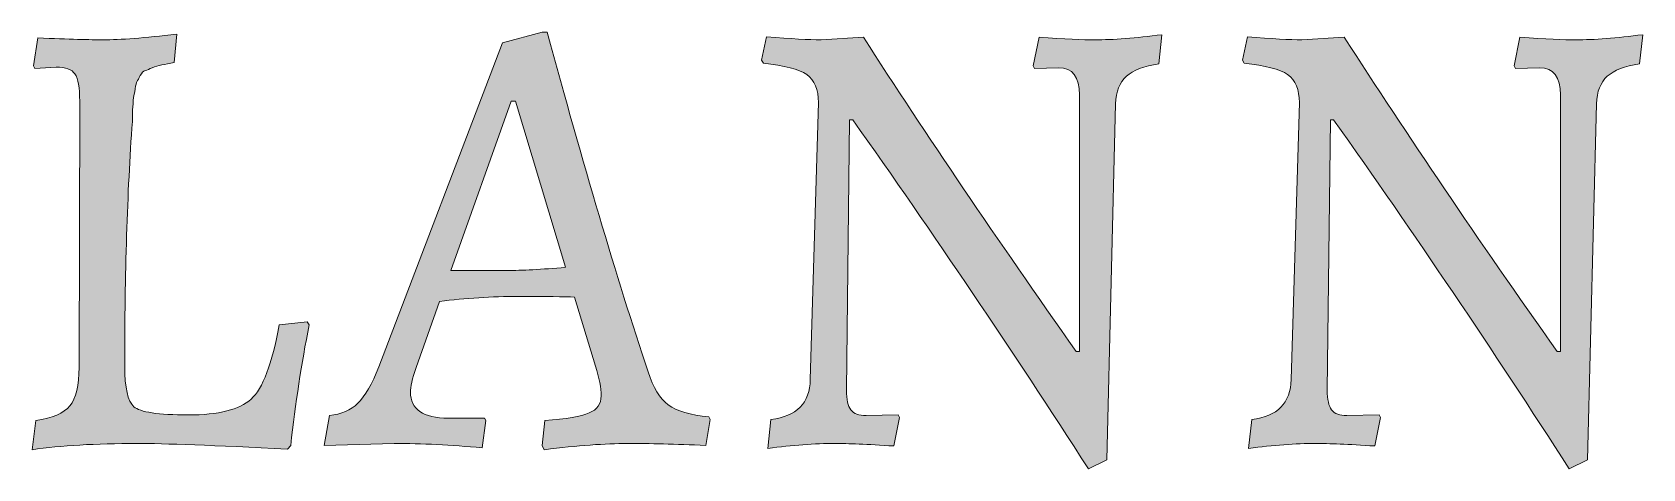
# Model space of a CAD drawing. Header units: inches. Extents: x 31.11 to 37.88, y -32.1 to -24.41.
# Drawn here: x 34.577 to 36.115, y -32.103 to -31.686 of the extents above; entities that cross this region are included whole.
import ezdxf

# ---------------------------------------------------------------- set-up
doc = ezdxf.new("R2010")
doc.units = ezdxf.units.IN
doc.header["$MEASUREMENT"] = 0
doc.layers.add('Layer 3', color=7, linetype='Continuous')

msp = doc.modelspace()

# ---------------------------------------------------------------- hatches: boundary and pattern name
at = {"layer": 'Layer 3', "true_color": 0xffffff}
h = msp.add_hatch(color=7, dxfattribs=at)
h.dxf.hatch_style = 2
edge = h.paths.add_edge_path()
edge.add_spline(control_points=[(34.8211, -32.084), (34.751, -32.0804), (34.703, -32.0786), (34.6772, -32.0786), (34.6381, -32.0786), (34.6048, -32.0806), (34.5774, -32.0846), (34.5774, -32.0846), (34.581, -32.0568), (34.581, -32.0568), (34.5967, -32.0544), (34.6075, -32.0497), (34.6134, -32.0426), (34.6192, -32.0356), (34.6221, -32.0233), (34.6221, -32.006), (34.6221, -32.006), (34.6227, -31.752), (34.6227, -31.752), (34.6227, -31.7391), (34.6212, -31.7305), (34.6182, -31.726), (34.6152, -31.7216), (34.6092, -31.7194), (34.6004, -31.7194), (34.6004, -31.7194), (34.5798, -31.7206), (34.5798, -31.7206), (34.5798, -31.7206), (34.5786, -31.7182), (34.5786, -31.7182), (34.5786, -31.7182), (34.5828, -31.6916), (34.5828, -31.6916), (34.6127, -31.6928), (34.6334, -31.6934), (34.6451, -31.6934), (34.6613, -31.6934), (34.6846, -31.6916), (34.7153, -31.6879), (34.7153, -31.6879), (34.7129, -31.7151), (34.7129, -31.7151), (34.7084, -31.716), (34.7045, -31.7167), (34.7011, -31.7173), (34.6976, -31.7179), (34.6946, -31.7188), (34.692, -31.72), (34.6894, -31.7212), (34.6872, -31.7221), (34.6853, -31.7227), (34.6835, -31.7233), (34.6819, -31.7249), (34.6805, -31.7275), (34.6791, -31.7302), (34.6781, -31.732), (34.6775, -31.733), (34.6769, -31.734), (34.6763, -31.7364), (34.6756, -31.7402), (34.6751, -31.7441), (34.6745, -31.7468), (34.6742, -31.7484), (34.6733, -31.7565), (34.673, -31.7641), (34.673, -31.7714), (34.6681, -31.8387), (34.6657, -31.9165), (34.6657, -32.0048), (34.6657, -32.0254), (34.6686, -32.0383), (34.6745, -32.0435), (34.6803, -32.0487), (34.6976, -32.0514), (34.7265, -32.0514), (34.7553, -32.0514), (34.7752, -32.0463), (34.7863, -32.0363), (34.7974, -32.0262), (34.8064, -32.0026), (34.8132, -31.9655), (34.8132, -31.9655), (34.8399, -31.9625), (34.8399, -31.9625), (34.8399, -31.9625), (34.8417, -31.9655), (34.8417, -31.9655), (34.8344, -32.0022), (34.8286, -32.0405), (34.8241, -32.0804), (34.8241, -32.0804), (34.8211, -32.084), (34.8211, -32.084)], knot_values=[0, 0, 0, 0, 1, 1, 1, 2, 2, 2, 3, 3, 3, 4, 4, 4, 5, 5, 5, 6, 6, 6, 7, 7, 7, 8, 8, 8, 9, 9, 9, 10, 10, 10, 11, 11, 11, 12, 12, 12, 13, 13, 13, 14, 14, 14, 15, 15, 15, 16, 16, 16, 17, 17, 17, 18, 18, 18, 19, 19, 19, 20, 20, 20, 21, 21, 21, 22, 22, 22, 23, 23, 23, 24, 24, 24, 25, 25, 25, 26, 26, 26, 27, 27, 27, 28, 28, 28, 29, 29, 29, 30, 30, 30, 31, 31, 31, 31], degree=3, periodic=1)
h = msp.add_hatch(color=7, dxfattribs=at)
h.dxf.hatch_style = 2
edge = h.paths.add_edge_path()
edge.add_spline(control_points=[(35.066, -32.0846), (35.066, -32.0846), (35.0642, -32.0804), (35.0642, -32.0804), (35.0642, -32.0804), (35.0666, -32.0568), (35.0666, -32.0568), (35.0871, -32.0552), (35.1013, -32.0528), (35.1089, -32.0495), (35.1166, -32.0463), (35.1204, -32.0409), (35.1204, -32.0332), (35.1204, -32.0256), (35.1186, -32.0161), (35.115, -32.0048), (35.115, -32.0048), (35.095, -31.9389), (35.095, -31.9389), (35.0854, -31.9385), (35.0676, -31.9383), (35.0418, -31.9383), (35.016, -31.9383), (34.9908, -31.9399), (34.9662, -31.9431), (34.9662, -31.9431), (34.9438, -32.006), (34.9438, -32.006), (34.9402, -32.0169), (34.9384, -32.0248), (34.9384, -32.0296), (34.9384, -32.0461), (34.9505, -32.0544), (34.9747, -32.0544), (34.9747, -32.0544), (35.0091, -32.0544), (35.0091, -32.0544), (35.0091, -32.0544), (35.0104, -32.0568), (35.0104, -32.0568), (35.0104, -32.0568), (35.0067, -32.0828), (35.0067, -32.0828), (34.9773, -32.08), (34.9493, -32.0786), (34.9227, -32.0786), (34.9227, -32.0786), (34.8561, -32.0804), (34.8561, -32.0804), (34.8561, -32.0804), (34.861, -32.052), (34.861, -32.052), (34.8723, -32.0508), (34.8814, -32.0468), (34.8882, -32.0402), (34.8951, -32.0335), (34.9017, -32.0219), (34.9082, -32.0054), (34.9082, -32.0054), (35.0261, -31.6964), (35.0261, -31.6964), (35.0261, -31.6964), (35.0642, -31.6861), (35.0642, -31.6861), (35.0642, -31.6861), (35.069, -31.6861), (35.069, -31.6861), (35.1029, -31.8115), (35.1349, -31.9195), (35.1652, -32.0102), (35.17, -32.0252), (35.1765, -32.0356), (35.1845, -32.0417), (35.1926, -32.0477), (35.2055, -32.0516), (35.2232, -32.0532), (35.2232, -32.0532), (35.2244, -32.0556), (35.2244, -32.0556), (35.2244, -32.0556), (35.2202, -32.0804), (35.2202, -32.0804), (35.1912, -32.0792), (35.1663, -32.0786), (35.1455, -32.0786), (35.1247, -32.0786), (35.0982, -32.0806), (35.066, -32.0846)], knot_values=[0, 0, 0, 0, 1, 1, 1, 2, 2, 2, 3, 3, 3, 4, 4, 4, 5, 5, 5, 6, 6, 6, 7, 7, 7, 8, 8, 8, 9, 9, 9, 10, 10, 10, 11, 11, 11, 12, 12, 12, 13, 13, 13, 14, 14, 14, 15, 15, 15, 16, 16, 16, 17, 17, 17, 18, 18, 18, 19, 19, 19, 20, 20, 20, 21, 21, 21, 22, 22, 22, 23, 23, 23, 24, 24, 24, 25, 25, 25, 26, 26, 26, 27, 27, 27, 28, 28, 28, 29, 29, 29, 29], degree=3, periodic=1)
edge = h.paths.add_edge_path()
edge.add_spline(control_points=[(35.0303, -31.9135), (35.0448, -31.9135), (35.0636, -31.9125), (35.0865, -31.9105), (35.0865, -31.9105), (35.0388, -31.752), (35.0388, -31.752), (35.0388, -31.752), (35.0345, -31.752), (35.0345, -31.752), (35.0345, -31.752), (34.9771, -31.9135), (34.9771, -31.9135), (34.9771, -31.9135), (35.0303, -31.9135), (35.0303, -31.9135)], knot_values=[0, 0, 0, 0, 1, 1, 1, 2, 2, 2, 3, 3, 3, 4, 4, 4, 5, 5, 5, 5], degree=3, periodic=1)
h = msp.add_hatch(color=7, dxfattribs=at)
h.dxf.hatch_style = 2
edge = h.paths.add_edge_path()
edge.add_spline(control_points=[(35.577, -31.9909), (35.577, -31.9909), (35.577, -31.746), (35.577, -31.746), (35.577, -31.7287), (35.5703, -31.72), (35.557, -31.72), (35.557, -31.72), (35.534, -31.7206), (35.534, -31.7206), (35.534, -31.7206), (35.5328, -31.7182), (35.5328, -31.7182), (35.5328, -31.7182), (35.5383, -31.6909), (35.5383, -31.6909), (35.5629, -31.6926), (35.5806, -31.6934), (35.5915, -31.6934), (35.6092, -31.6934), (35.6306, -31.6918), (35.6556, -31.6885), (35.6556, -31.6885), (35.6526, -31.7164), (35.6526, -31.7164), (35.6385, -31.7184), (35.6282, -31.7223), (35.6217, -31.7281), (35.6153, -31.734), (35.6118, -31.7428), (35.6114, -31.7544), (35.6114, -31.7544), (35.603, -32.0943), (35.603, -32.0943), (35.603, -32.0943), (35.5855, -32.1028), (35.5855, -32.1028), (35.5125, -31.9895), (35.4375, -31.8784), (35.3605, -31.7696), (35.3605, -31.7696), (35.3575, -31.7696), (35.3575, -31.7696), (35.3575, -31.7696), (35.3545, -32.0278), (35.3545, -32.0278), (35.3545, -32.0367), (35.3559, -32.0429), (35.3587, -32.0465), (35.3615, -32.0502), (35.3663, -32.052), (35.3732, -32.052), (35.3732, -32.052), (35.404, -32.0514), (35.404, -32.0514), (35.404, -32.0514), (35.4052, -32.0538), (35.4052, -32.0538), (35.4052, -32.0538), (35.3998, -32.081), (35.3998, -32.081), (35.3744, -32.0794), (35.3557, -32.0786), (35.3436, -32.0786), (35.3242, -32.0786), (35.3028, -32.0802), (35.2795, -32.0834), (35.2795, -32.0834), (35.2825, -32.0556), (35.2825, -32.0556), (35.3071, -32.0528), (35.3196, -32.0401), (35.32, -32.0175), (35.32, -32.0175), (35.3278, -31.7532), (35.3278, -31.7532), (35.3278, -31.7408), (35.3241, -31.7319), (35.3166, -31.7266), (35.3092, -31.7214), (35.2954, -31.7178), (35.2752, -31.7157), (35.2752, -31.7157), (35.2734, -31.7127), (35.2734, -31.7127), (35.2734, -31.7127), (35.2782, -31.6904), (35.2782, -31.6904), (35.3016, -31.6924), (35.3189, -31.6934), (35.3303, -31.6934), (35.3303, -31.6934), (35.3708, -31.6909), (35.3708, -31.6909), (35.4304, -31.7837), (35.4982, -31.8837), (35.5739, -31.9909), (35.5739, -31.9909), (35.577, -31.9909), (35.577, -31.9909)], knot_values=[0, 0, 0, 0, 1, 1, 1, 2, 2, 2, 3, 3, 3, 4, 4, 4, 5, 5, 5, 6, 6, 6, 7, 7, 7, 8, 8, 8, 9, 9, 9, 10, 10, 10, 11, 11, 11, 12, 12, 12, 13, 13, 13, 14, 14, 14, 15, 15, 15, 16, 16, 16, 17, 17, 17, 18, 18, 18, 19, 19, 19, 20, 20, 20, 21, 21, 21, 22, 22, 22, 23, 23, 23, 24, 24, 24, 25, 25, 25, 26, 26, 26, 27, 27, 27, 28, 28, 28, 29, 29, 29, 30, 30, 30, 31, 31, 31, 32, 32, 32, 33, 33, 33, 33], degree=3, periodic=1)
h = msp.add_hatch(color=7, dxfattribs=at)
h.dxf.hatch_style = 2
edge = h.paths.add_edge_path()
edge.add_spline(control_points=[(36.036, -31.9909), (36.036, -31.9909), (36.036, -31.746), (36.036, -31.746), (36.036, -31.7287), (36.0293, -31.72), (36.016, -31.72), (36.016, -31.72), (35.993, -31.7206), (35.993, -31.7206), (35.993, -31.7206), (35.9918, -31.7182), (35.9918, -31.7182), (35.9918, -31.7182), (35.9973, -31.6909), (35.9973, -31.6909), (36.0218, -31.6926), (36.0396, -31.6934), (36.0505, -31.6934), (36.0682, -31.6934), (36.0896, -31.6918), (36.1146, -31.6885), (36.1146, -31.6885), (36.1115, -31.7164), (36.1115, -31.7164), (36.0974, -31.7184), (36.0871, -31.7223), (36.0807, -31.7281), (36.0742, -31.734), (36.0708, -31.7428), (36.0704, -31.7544), (36.0704, -31.7544), (36.0619, -32.0943), (36.0619, -32.0943), (36.0619, -32.0943), (36.0444, -32.1028), (36.0444, -32.1028), (35.9714, -31.9895), (35.8965, -31.8784), (35.8195, -31.7696), (35.8195, -31.7696), (35.8164, -31.7696), (35.8164, -31.7696), (35.8164, -31.7696), (35.8134, -32.0278), (35.8134, -32.0278), (35.8134, -32.0367), (35.8148, -32.0429), (35.8176, -32.0465), (35.8204, -32.0502), (35.8253, -32.052), (35.8321, -32.052), (35.8321, -32.052), (35.863, -32.0514), (35.863, -32.0514), (35.863, -32.0514), (35.8642, -32.0538), (35.8642, -32.0538), (35.8642, -32.0538), (35.8588, -32.081), (35.8588, -32.081), (35.8334, -32.0794), (35.8146, -32.0786), (35.8025, -32.0786), (35.7832, -32.0786), (35.7618, -32.0802), (35.7384, -32.0834), (35.7384, -32.0834), (35.7415, -32.0556), (35.7415, -32.0556), (35.766, -32.0528), (35.7785, -32.0401), (35.7789, -32.0175), (35.7789, -32.0175), (35.7868, -31.7532), (35.7868, -31.7532), (35.7868, -31.7408), (35.7831, -31.7319), (35.7756, -31.7266), (35.7682, -31.7214), (35.7543, -31.7178), (35.7342, -31.7157), (35.7342, -31.7157), (35.7324, -31.7127), (35.7324, -31.7127), (35.7324, -31.7127), (35.7372, -31.6904), (35.7372, -31.6904), (35.7606, -31.6924), (35.7779, -31.6934), (35.7892, -31.6934), (35.7892, -31.6934), (35.8297, -31.6909), (35.8297, -31.6909), (35.8894, -31.7837), (35.9571, -31.8837), (36.0329, -31.9909), (36.0329, -31.9909), (36.036, -31.9909), (36.036, -31.9909)], knot_values=[0, 0, 0, 0, 1, 1, 1, 2, 2, 2, 3, 3, 3, 4, 4, 4, 5, 5, 5, 6, 6, 6, 7, 7, 7, 8, 8, 8, 9, 9, 9, 10, 10, 10, 11, 11, 11, 12, 12, 12, 13, 13, 13, 14, 14, 14, 15, 15, 15, 16, 16, 16, 17, 17, 17, 18, 18, 18, 19, 19, 19, 20, 20, 20, 21, 21, 21, 22, 22, 22, 23, 23, 23, 24, 24, 24, 25, 25, 25, 26, 26, 26, 27, 27, 27, 28, 28, 28, 29, 29, 29, 30, 30, 30, 31, 31, 31, 32, 32, 32, 33, 33, 33, 33], degree=3, periodic=1)

# ---------------------------------------------------------------- linework, layer by layer
at = {"layer": 'Layer 3', "lineweight": 0}
for points, knots in [([(34.8211, -32.084), (34.751, -32.0804), (34.703, -32.0786), (34.6772, -32.0786), (34.6381, -32.0786), (34.6048, -32.0806), (34.5774, -32.0846), (34.5774, -32.0846), (34.581, -32.0568), (34.581, -32.0568), (34.5967, -32.0544), (34.6075, -32.0497), (34.6134, -32.0426), (34.6192, -32.0356), (34.6221, -32.0233), (34.6221, -32.006), (34.6221, -32.006), (34.6227, -31.752), (34.6227, -31.752), (34.6227, -31.7391), (34.6212, -31.7305), (34.6182, -31.726), (34.6152, -31.7216), (34.6092, -31.7194), (34.6004, -31.7194), (34.6004, -31.7194), (34.5798, -31.7206), (34.5798, -31.7206), (34.5798, -31.7206), (34.5786, -31.7182), (34.5786, -31.7182), (34.5786, -31.7182), (34.5828, -31.6916), (34.5828, -31.6916), (34.6127, -31.6928), (34.6334, -31.6934), (34.6451, -31.6934), (34.6613, -31.6934), (34.6846, -31.6916), (34.7153, -31.6879), (34.7153, -31.6879), (34.7129, -31.7151), (34.7129, -31.7151), (34.7084, -31.716), (34.7045, -31.7167), (34.7011, -31.7173), (34.6976, -31.7179), (34.6946, -31.7188), (34.692, -31.72), (34.6894, -31.7212), (34.6872, -31.7221), (34.6853, -31.7227), (34.6835, -31.7233), (34.6819, -31.7249), (34.6805, -31.7275), (34.6791, -31.7302), (34.6781, -31.732), (34.6775, -31.733), (34.6769, -31.734), (34.6763, -31.7364), (34.6756, -31.7402), (34.6751, -31.7441), (34.6745, -31.7468), (34.6742, -31.7484), (34.6733, -31.7565), (34.673, -31.7641), (34.673, -31.7714), (34.6681, -31.8387), (34.6657, -31.9165), (34.6657, -32.0048), (34.6657, -32.0254), (34.6686, -32.0383), (34.6745, -32.0435), (34.6803, -32.0487), (34.6976, -32.0514), (34.7265, -32.0514), (34.7553, -32.0514), (34.7752, -32.0463), (34.7863, -32.0363), (34.7974, -32.0262), (34.8064, -32.0026), (34.8132, -31.9655), (34.8132, -31.9655), (34.8399, -31.9625), (34.8399, -31.9625), (34.8399, -31.9625), (34.8417, -31.9655), (34.8417, -31.9655), (34.8344, -32.0022), (34.8286, -32.0405), (34.8241, -32.0804), (34.8241, -32.0804), (34.8211, -32.084), (34.8211, -32.084)], [0, 0, 0, 0, 1, 1, 1, 2, 2, 2, 3, 3, 3, 4, 4, 4, 5, 5, 5, 6, 6, 6, 7, 7, 7, 8, 8, 8, 9, 9, 9, 10, 10, 10, 11, 11, 11, 12, 12, 12, 13, 13, 13, 14, 14, 14, 15, 15, 15, 16, 16, 16, 17, 17, 17, 18, 18, 18, 19, 19, 19, 20, 20, 20, 21, 21, 21, 22, 22, 22, 23, 23, 23, 24, 24, 24, 25, 25, 25, 26, 26, 26, 27, 27, 27, 28, 28, 28, 29, 29, 29, 30, 30, 30, 31, 31, 31, 31]), ([(35.066, -32.0846), (35.066, -32.0846), (35.0642, -32.0804), (35.0642, -32.0804), (35.0642, -32.0804), (35.0666, -32.0568), (35.0666, -32.0568), (35.0871, -32.0552), (35.1013, -32.0528), (35.1089, -32.0495), (35.1166, -32.0463), (35.1204, -32.0409), (35.1204, -32.0332), (35.1204, -32.0256), (35.1186, -32.0161), (35.115, -32.0048), (35.115, -32.0048), (35.095, -31.9389), (35.095, -31.9389), (35.0854, -31.9385), (35.0676, -31.9383), (35.0418, -31.9383), (35.016, -31.9383), (34.9908, -31.9399), (34.9662, -31.9431), (34.9662, -31.9431), (34.9438, -32.006), (34.9438, -32.006), (34.9402, -32.0169), (34.9384, -32.0248), (34.9384, -32.0296), (34.9384, -32.0461), (34.9505, -32.0544), (34.9747, -32.0544), (34.9747, -32.0544), (35.0091, -32.0544), (35.0091, -32.0544), (35.0091, -32.0544), (35.0104, -32.0568), (35.0104, -32.0568), (35.0104, -32.0568), (35.0067, -32.0828), (35.0067, -32.0828), (34.9773, -32.08), (34.9493, -32.0786), (34.9227, -32.0786), (34.9227, -32.0786), (34.8561, -32.0804), (34.8561, -32.0804), (34.8561, -32.0804), (34.861, -32.052), (34.861, -32.052), (34.8723, -32.0508), (34.8814, -32.0468), (34.8882, -32.0402), (34.8951, -32.0335), (34.9017, -32.0219), (34.9082, -32.0054), (34.9082, -32.0054), (35.0261, -31.6964), (35.0261, -31.6964), (35.0261, -31.6964), (35.0642, -31.6861), (35.0642, -31.6861), (35.0642, -31.6861), (35.069, -31.6861), (35.069, -31.6861), (35.1029, -31.8115), (35.1349, -31.9195), (35.1652, -32.0102), (35.17, -32.0252), (35.1765, -32.0356), (35.1845, -32.0417), (35.1926, -32.0477), (35.2055, -32.0516), (35.2232, -32.0532), (35.2232, -32.0532), (35.2244, -32.0556), (35.2244, -32.0556), (35.2244, -32.0556), (35.2202, -32.0804), (35.2202, -32.0804), (35.1912, -32.0792), (35.1663, -32.0786), (35.1455, -32.0786), (35.1247, -32.0786), (35.0982, -32.0806), (35.066, -32.0846)], [0, 0, 0, 0, 1, 1, 1, 2, 2, 2, 3, 3, 3, 4, 4, 4, 5, 5, 5, 6, 6, 6, 7, 7, 7, 8, 8, 8, 9, 9, 9, 10, 10, 10, 11, 11, 11, 12, 12, 12, 13, 13, 13, 14, 14, 14, 15, 15, 15, 16, 16, 16, 17, 17, 17, 18, 18, 18, 19, 19, 19, 20, 20, 20, 21, 21, 21, 22, 22, 22, 23, 23, 23, 24, 24, 24, 25, 25, 25, 26, 26, 26, 27, 27, 27, 28, 28, 28, 29, 29, 29, 29]), ([(35.577, -31.9909), (35.577, -31.9909), (35.577, -31.746), (35.577, -31.746), (35.577, -31.7287), (35.5703, -31.72), (35.557, -31.72), (35.557, -31.72), (35.534, -31.7206), (35.534, -31.7206), (35.534, -31.7206), (35.5328, -31.7182), (35.5328, -31.7182), (35.5328, -31.7182), (35.5383, -31.6909), (35.5383, -31.6909), (35.5629, -31.6926), (35.5806, -31.6934), (35.5915, -31.6934), (35.6092, -31.6934), (35.6306, -31.6918), (35.6556, -31.6885), (35.6556, -31.6885), (35.6526, -31.7164), (35.6526, -31.7164), (35.6385, -31.7184), (35.6282, -31.7223), (35.6217, -31.7281), (35.6153, -31.734), (35.6118, -31.7428), (35.6114, -31.7544), (35.6114, -31.7544), (35.603, -32.0943), (35.603, -32.0943), (35.603, -32.0943), (35.5855, -32.1028), (35.5855, -32.1028), (35.5125, -31.9895), (35.4375, -31.8784), (35.3605, -31.7696), (35.3605, -31.7696), (35.3575, -31.7696), (35.3575, -31.7696), (35.3575, -31.7696), (35.3545, -32.0278), (35.3545, -32.0278), (35.3545, -32.0367), (35.3559, -32.0429), (35.3587, -32.0465), (35.3615, -32.0502), (35.3663, -32.052), (35.3732, -32.052), (35.3732, -32.052), (35.404, -32.0514), (35.404, -32.0514), (35.404, -32.0514), (35.4052, -32.0538), (35.4052, -32.0538), (35.4052, -32.0538), (35.3998, -32.081), (35.3998, -32.081), (35.3744, -32.0794), (35.3557, -32.0786), (35.3436, -32.0786), (35.3242, -32.0786), (35.3028, -32.0802), (35.2795, -32.0834), (35.2795, -32.0834), (35.2825, -32.0556), (35.2825, -32.0556), (35.3071, -32.0528), (35.3196, -32.0401), (35.32, -32.0175), (35.32, -32.0175), (35.3278, -31.7532), (35.3278, -31.7532), (35.3278, -31.7408), (35.3241, -31.7319), (35.3166, -31.7266), (35.3092, -31.7214), (35.2954, -31.7178), (35.2752, -31.7157), (35.2752, -31.7157), (35.2734, -31.7127), (35.2734, -31.7127), (35.2734, -31.7127), (35.2782, -31.6904), (35.2782, -31.6904), (35.3016, -31.6924), (35.3189, -31.6934), (35.3303, -31.6934), (35.3303, -31.6934), (35.3708, -31.6909), (35.3708, -31.6909), (35.4304, -31.7837), (35.4982, -31.8837), (35.5739, -31.9909), (35.5739, -31.9909), (35.577, -31.9909), (35.577, -31.9909)], [0, 0, 0, 0, 1, 1, 1, 2, 2, 2, 3, 3, 3, 4, 4, 4, 5, 5, 5, 6, 6, 6, 7, 7, 7, 8, 8, 8, 9, 9, 9, 10, 10, 10, 11, 11, 11, 12, 12, 12, 13, 13, 13, 14, 14, 14, 15, 15, 15, 16, 16, 16, 17, 17, 17, 18, 18, 18, 19, 19, 19, 20, 20, 20, 21, 21, 21, 22, 22, 22, 23, 23, 23, 24, 24, 24, 25, 25, 25, 26, 26, 26, 27, 27, 27, 28, 28, 28, 29, 29, 29, 30, 30, 30, 31, 31, 31, 32, 32, 32, 33, 33, 33, 33]), ([(36.036, -31.9909), (36.036, -31.9909), (36.036, -31.746), (36.036, -31.746), (36.036, -31.7287), (36.0293, -31.72), (36.016, -31.72), (36.016, -31.72), (35.993, -31.7206), (35.993, -31.7206), (35.993, -31.7206), (35.9918, -31.7182), (35.9918, -31.7182), (35.9918, -31.7182), (35.9973, -31.6909), (35.9973, -31.6909), (36.0218, -31.6926), (36.0396, -31.6934), (36.0505, -31.6934), (36.0682, -31.6934), (36.0896, -31.6918), (36.1146, -31.6885), (36.1146, -31.6885), (36.1115, -31.7164), (36.1115, -31.7164), (36.0974, -31.7184), (36.0871, -31.7223), (36.0807, -31.7281), (36.0742, -31.734), (36.0708, -31.7428), (36.0704, -31.7544), (36.0704, -31.7544), (36.0619, -32.0943), (36.0619, -32.0943), (36.0619, -32.0943), (36.0444, -32.1028), (36.0444, -32.1028), (35.9714, -31.9895), (35.8965, -31.8784), (35.8195, -31.7696), (35.8195, -31.7696), (35.8164, -31.7696), (35.8164, -31.7696), (35.8164, -31.7696), (35.8134, -32.0278), (35.8134, -32.0278), (35.8134, -32.0367), (35.8148, -32.0429), (35.8176, -32.0465), (35.8204, -32.0502), (35.8253, -32.052), (35.8321, -32.052), (35.8321, -32.052), (35.863, -32.0514), (35.863, -32.0514), (35.863, -32.0514), (35.8642, -32.0538), (35.8642, -32.0538), (35.8642, -32.0538), (35.8588, -32.081), (35.8588, -32.081), (35.8334, -32.0794), (35.8146, -32.0786), (35.8025, -32.0786), (35.7832, -32.0786), (35.7618, -32.0802), (35.7384, -32.0834), (35.7384, -32.0834), (35.7415, -32.0556), (35.7415, -32.0556), (35.766, -32.0528), (35.7785, -32.0401), (35.7789, -32.0175), (35.7789, -32.0175), (35.7868, -31.7532), (35.7868, -31.7532), (35.7868, -31.7408), (35.7831, -31.7319), (35.7756, -31.7266), (35.7682, -31.7214), (35.7543, -31.7178), (35.7342, -31.7157), (35.7342, -31.7157), (35.7324, -31.7127), (35.7324, -31.7127), (35.7324, -31.7127), (35.7372, -31.6904), (35.7372, -31.6904), (35.7606, -31.6924), (35.7779, -31.6934), (35.7892, -31.6934), (35.7892, -31.6934), (35.8297, -31.6909), (35.8297, -31.6909), (35.8894, -31.7837), (35.9571, -31.8837), (36.0329, -31.9909), (36.0329, -31.9909), (36.036, -31.9909), (36.036, -31.9909)], [0, 0, 0, 0, 1, 1, 1, 2, 2, 2, 3, 3, 3, 4, 4, 4, 5, 5, 5, 6, 6, 6, 7, 7, 7, 8, 8, 8, 9, 9, 9, 10, 10, 10, 11, 11, 11, 12, 12, 12, 13, 13, 13, 14, 14, 14, 15, 15, 15, 16, 16, 16, 17, 17, 17, 18, 18, 18, 19, 19, 19, 20, 20, 20, 21, 21, 21, 22, 22, 22, 23, 23, 23, 24, 24, 24, 25, 25, 25, 26, 26, 26, 27, 27, 27, 28, 28, 28, 29, 29, 29, 30, 30, 30, 31, 31, 31, 32, 32, 32, 33, 33, 33, 33]), ([(35.0303, -31.9135), (35.0448, -31.9135), (35.0636, -31.9125), (35.0865, -31.9105), (35.0865, -31.9105), (35.0388, -31.752), (35.0388, -31.752), (35.0388, -31.752), (35.0345, -31.752), (35.0345, -31.752), (35.0345, -31.752), (34.9771, -31.9135), (34.9771, -31.9135), (34.9771, -31.9135), (35.0303, -31.9135), (35.0303, -31.9135)], [0, 0, 0, 0, 1, 1, 1, 2, 2, 2, 3, 3, 3, 4, 4, 4, 5, 5, 5, 5])]:
    msp.add_open_spline(points, degree=3, knots=knots, dxfattribs=at)

doc.saveas('drawing.dxf')
